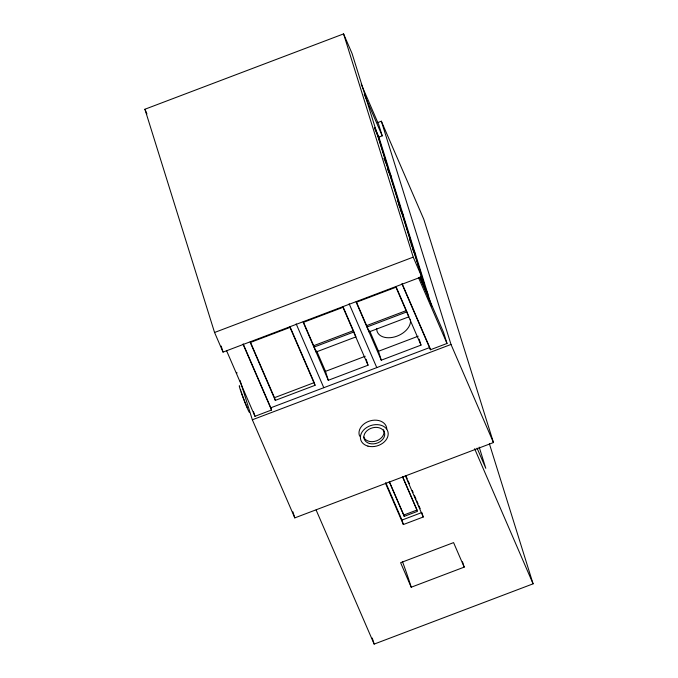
<?xml version="1.0" encoding="UTF-8"?>
<svg xmlns="http://www.w3.org/2000/svg" width="678" height="678" viewBox="0 0 678 678"><rect width="100%" height="100%" fill="white"/><g stroke="black" fill="none" stroke-linecap="round" stroke-linejoin="round"><path stroke-width="1.02" d="M144.914 109.243L343.577 33.9L352.068 53.52L421.716 276.76L223.054 352.102L214.562 332.483L144.914 109.243L146.931 113.912M377.4 122.71L381.358 121.209L423.809 219.299L493.457 442.548L294.794 517.882L252.343 419.784L240.054 380.392M431.725 306.363L378.917 137.109L382.223 135.854L378.739 124.693L361.171 84.08M214.562 332.483L413.224 257.14L343.577 33.9M353.399 330.652L355.933 336.898L316.202 351.967L313.66 345.721L353.399 330.652L342.983 306.583M406.376 310.566L408.91 316.804L369.179 331.873L366.637 325.626L406.376 310.566L396.376 287.455M314.084 347.06L353.814 331.991M367.061 326.966L406.792 311.905M366.171 359.264L368.027 365.213L328.296 380.282L325.508 371.349L365.239 356.281M419.148 339.17L421.004 345.119L381.273 360.188L378.485 351.263L418.216 336.195M314.49 383.519L315.05 385.307L275.319 400.367L274.48 397.689L314.211 382.621L290.006 326.677M226.503 350.543L254.962 416.3L271.514 410.021L270.819 407.792L429.75 347.517L430.445 349.746L447.005 343.466L443.522 332.305L419.665 277.192M252.343 419.784L451.006 344.449L381.358 121.209M402.554 476.888L417.462 511.348L404.215 516.365L403.8 515.026L417.046 510.009L402.554 476.507M403.359 524.543L401.969 520.077L421.835 512.543L423.225 517.009L403.359 524.543L385.502 483.278M464.193 567.13L453.582 542.612L400.605 562.698L411.215 587.224L464.193 567.13L463.65 565.401M316.118 509.983L374.154 644.1L533.086 583.826L489.397 443.793M364.23 94.276L382.223 135.854M374.731 127.439L378.917 137.109M374.425 127.989L378.188 136.668L387.655 167.034L383.901 158.347M387.409 167.703L391.172 176.399M387.519 169.212L390.443 175.966L399.918 206.324L397.825 201.502M398.825 205.053L403.435 215.689M400.198 209.468L402.698 215.257L412.173 245.614L409.673 239.826M411.088 244.343L415.69 254.987M412.453 248.758L414.961 254.547L424.436 284.904L420.674 276.226M413.224 257.14L421.716 276.76M451.006 344.449L493.457 442.548M420.419 276.87L427.945 294.277M420.123 277.438L427.216 293.837L429.055 299.71M418.546 277.717L447.005 343.466M477.075 448.158L485.795 468.312L479.193 447.141M474.625 448.734L533.086 583.826M402.13 283.701L429.335 346.551M401.995 283.997L430.445 349.746M421.004 345.119L395.96 287.243L356.23 302.312L381.273 360.188M369.73 331.025L378.485 351.263M356.221 301.557L366.637 325.626M349.153 303.786L376.773 367.603M368.027 365.213L342.983 307.337L303.252 322.406L328.296 380.282M406.054 476.075L407.3 478.956M408.131 480.872L409.376 483.753M412.283 490.465L413.114 492.389M414.36 495.271L416.021 499.11M416.851 501.025L418.097 503.907M418.928 505.822L420.174 508.703M405.368 475.744L423.225 517.009M389.308 481.533L403.8 515.026M389.308 481.914L404.215 516.365M385.774 482.651L401.969 520.077M316.753 351.119L325.508 371.349M303.244 321.652L313.66 345.721M296.176 323.881L323.796 387.697M315.05 385.307L290.006 327.423L250.275 342.492L275.319 400.367M250.267 341.746L274.48 397.689M243.199 343.966L270.819 407.792M243.063 344.263L271.514 410.021M462.498 561.782L463.379 564.537M368.586 329.974L369.179 331.873M411.215 587.224L409.232 580.953A46.138 2.424 69.2 0 0 402.495 561.664M315.609 350.068L316.202 351.967M372.264 638.04L374.154 644.1M292.904 511.822L294.794 517.882M253.504 411.648L254.962 416.3M221.164 346.043L223.054 352.102M247.292 407.537A10.636 0.559 69.2 0 1 245.987 404.571M245.682 403.834A10.636 0.559 69.2 0 1 244.707 401.418M244.377 400.571A10.636 0.559 69.2 0 1 241.927 393.884M241.682 393.164A10.636 0.559 69.2 0 1 241.258 391.859M240.8 390.308A10.636 0.559 69.2 0 1 240.588 389.358M249.445 411.91A14.187 0.746 69.2 0 1 243.461 398.706A14.187 0.746 69.2 0 1 239.792 386.291M237.097 372.976A14.187 0.746 69.2 0 1 236.656 372.366M383.579 429.733A10.636 8 -17.3 0 1 376.637 440.81A10.636 8 -17.3 0 1 363.62 437.056M359.654 436.191A14.187 10.662 -17.3 0 1 370.425 420.784A14.187 10.662 -17.3 0 1 386.791 428.852M410.334 319.236A17.73 11.653 -23.4 0 1 394.808 336.864A17.73 11.653 -23.4 0 1 376.705 328.584M369.391 443.463A10.636 8 -17.3 0 0 384.723 434.013A10.636 8 -17.3 0 0 368.773 429.42A10.636 8 -17.3 0 0 369.391 443.463M367.934 446.116A14.187 10.662 -17.3 0 0 388.189 433.318A14.187 10.662 -17.3 0 0 366.764 427.454A14.187 10.662 -17.3 0 0 367.934 446.116"/></g></svg>
